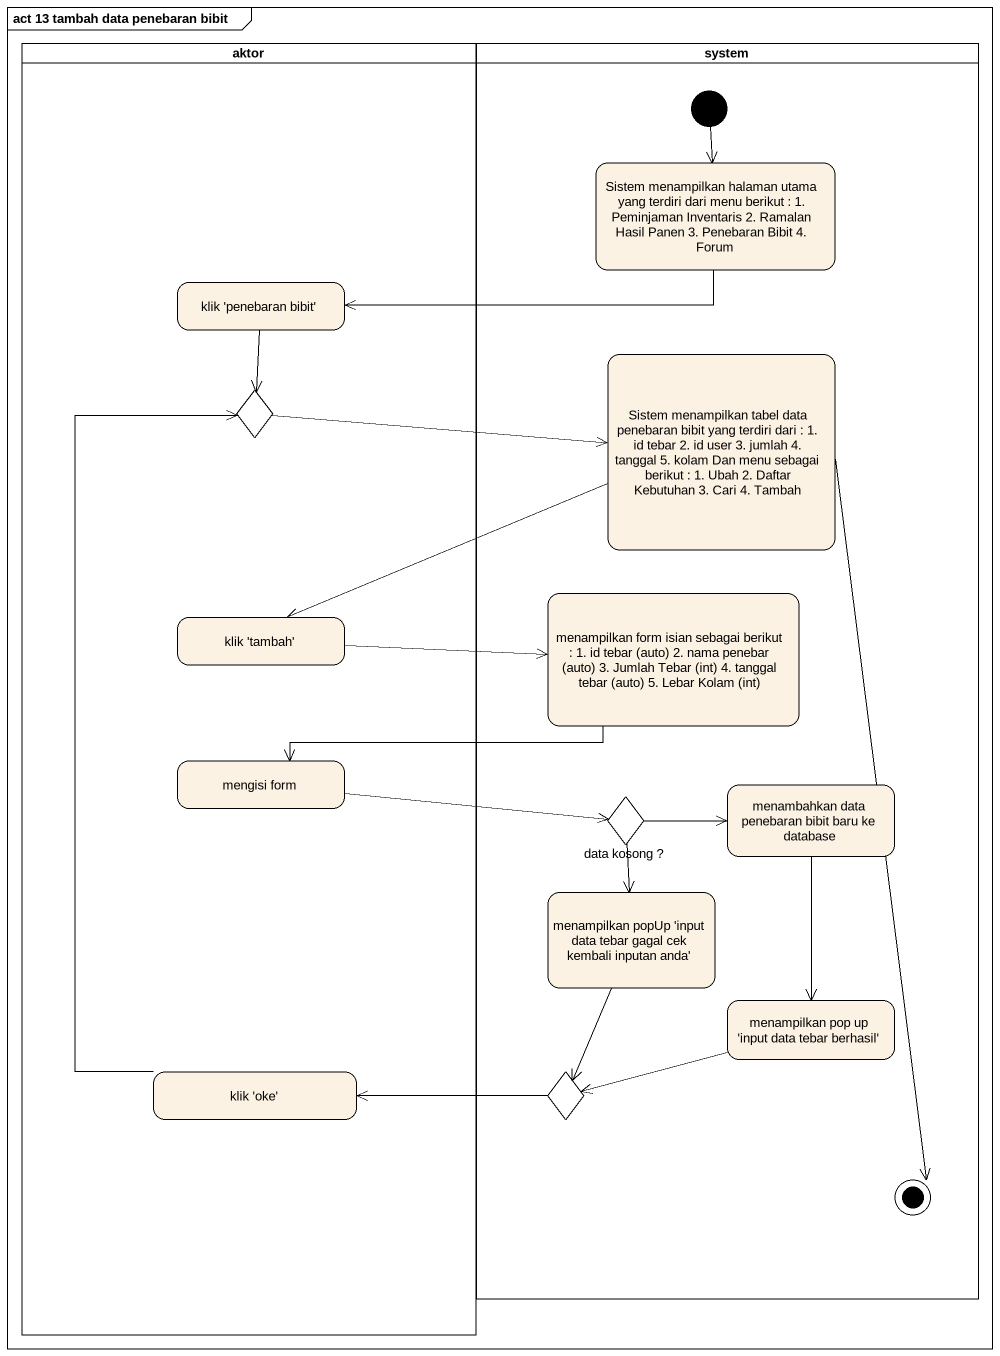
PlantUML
@startuml
mainframe act 13 tambah data penebaran bibit
hide empty description
state aktor <<partition>> {
  state "klik 'penebaran bibit'" as klik_penebaran_bibit
  state choice1 <<choice>>
  state "klik 'tambah'" as klik_tambah
  state "mengisi form" as mengisi_form
  state "klik 'oke'" as klik_oke
}
state system <<partition>> {
  state "Sistem menampilkan halaman utama yang terdiri dari menu berikut : 1. Peminjaman Inventaris 2. Ramalan Hasil Panen 3. Penebaran Bibit 4. Forum" as Sistem_menampilkan_halaman
  state "Sistem menampilkan tabel data penebaran bibit yang terdiri dari : 1. id tebar 2. id user 3. jumlah 4. tanggal 5. kolam Dan menu sebagai berikut : 1. Ubah 2. Daftar Kebutuhan 3. Cari 4. Tambah" as Sistem_menampilkan_tabel
  state "menampilkan form isian sebagai berikut : 1. id tebar (auto) 2. nama penebar (auto) 3. Jumlah Tebar (int) 4. tanggal tebar (auto) 5. Lebar Kolam (int)" as menampilkan_form_isian
  state "data kosong ?" as data_kosong <<choice>>
  state "menambahkan data penebaran bibit baru ke database" as menambahkan_data_penebaran
  state "menampilkan popUp 'input data tebar gagal cek kembali inputan anda'" as menampilkan_popUp_input
  state "menampilkan pop up 'input data tebar berhasil'" as menampilkan_pop_up_input
  state choice2 <<choice>>
  [*] --> Sistem_menampilkan_halaman
  Sistem_menampilkan_tabel --> [*]
}
Sistem_menampilkan_halaman -left-> klik_penebaran_bibit
klik_penebaran_bibit --> choice1
choice1 -right-> Sistem_menampilkan_tabel
Sistem_menampilkan_tabel -left-> klik_tambah
menampilkan_form_isian -left-> mengisi_form
klik_tambah -right-> menampilkan_form_isian
mengisi_form -right-> data_kosong
data_kosong -right-> menambahkan_data_penebaran
data_kosong --> menampilkan_popUp_input
menambahkan_data_penebaran --> menampilkan_pop_up_input
menampilkan_popUp_input --> choice2
menampilkan_pop_up_input -left-> choice2
klik_oke -up-> choice1
choice2 -left-> klik_oke
@enduml
